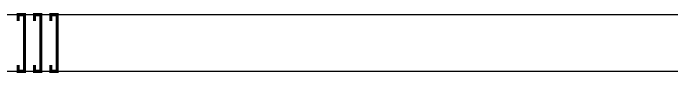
# Model space of a CAD drawing. Header units: millimetres. Extents: x -19577 to 374132, y 182625 to 847314.
# Drawn here: x 155427 to 165891, y 648480 to 649430 of the extents above; entities that cross this region are included whole.
import ezdxf

# ---------------------------------------------------------------- set-up
doc = ezdxf.new("R2010")
doc.units = ezdxf.units.MM
doc.header["$LTSCALE"] = 150
doc.layers.add('-----26 Electrical Cable Tray_LV_STSPDU_B', color=41, linetype='Continuous')

msp = doc.modelspace()

# ---------------------------------------------------------------- linework, layer by layer
at = {"layer": '-----26 Electrical Cable Tray_LV_STSPDU_B', "elevation": 0}
for points in [[(105904, 649405), (105904, 648505), (169057, 648505), (169057, 649405)], [(122104, 649405), (122104, 648505), (169057, 648505), (169057, 649405)], [(135304, 649405), (135304, 648505), (169057, 648505), (169057, 649405)], [(148918, 649405), (148918, 648505), (169057, 648505), (169057, 649405)]]:
    msp.add_lwpolyline(points, close=True, dxfattribs=at)
at = {"layer": '-----26 Electrical Cable Tray_LV_STSPDU_B', "ltscale": 7.5, "const_width": 50, "elevation": 0}
for points in [[(155507, 649305), (155507, 649405), (155607, 649405), (155607, 648505), (155507, 648505), (155507, 648605)], [(155767, 649305), (155767, 649405), (155867, 649405), (155867, 648505), (155767, 648505), (155767, 648605)], [(156027, 649305), (156027, 649405), (156127, 649405), (156127, 648505), (156027, 648505), (156027, 648605)]]:
    msp.add_lwpolyline(points, dxfattribs=at)

doc.saveas('drawing.dxf')
